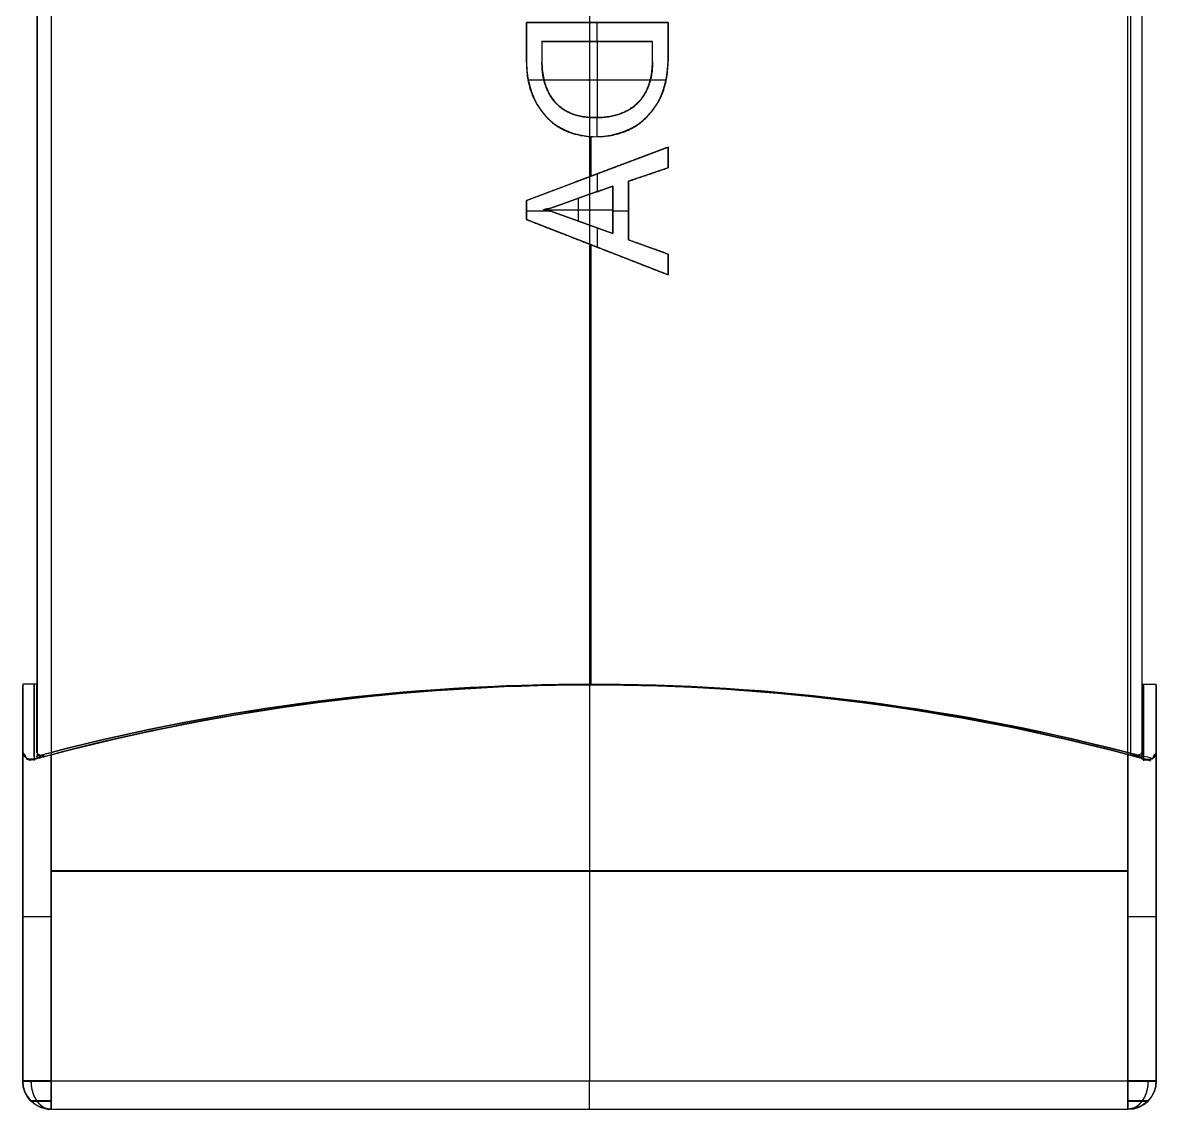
# Model space of a CAD drawing. Header units: millimetres. Extents: x 1.2 to 41.2, y 0.2 to 23.9.
# Drawn here: x 16.868 to 17.668, y 10.633 to 11.401 of the extents above; entities that cross this region are included whole.
import ezdxf

# ---------------------------------------------------------------- set-up
doc = ezdxf.new("R2010")
doc.units = ezdxf.units.MM
doc.layers.add('图层03', color=5, linetype='Continuous', true_color=0x0000ff)

msp = doc.modelspace()

# ---------------------------------------------------------------- linework, layer by layer
at = {"layer": '图层03', "color": 7, "true_color": 0xffffff}
for p, q in [((16.87782, 11.93356, 1.98675), (16.87782, 10.93309, 1.98653)), ((17.26787, 11.93347, 2.37781), (17.26787, 10.93334, 2.37759)), ((17.65792, 10.93315, 1.98855), (17.65792, 11.93389, 1.98877)), ((17.22333, 11.37238, 1.60259), (17.22333, 11.4006, 1.60259)), ((17.22333, 11.4006, 1.60259), (17.32334, 11.4006, 1.60259)), ((17.27334, 11.4006, 1.59759), (17.27334, 11.4006, 1.60759)), ((17.27334, 11.38718, 1.60759), (17.27334, 11.4006, 1.60759)), ((17.32334, 11.4006, 1.60259), (17.32334, 11.37341, 1.60259)), ((17.22333, 11.38649, 1.59759), (17.22333, 11.38649, 1.60759)), ((17.23431, 11.38718, 1.60259), (17.23431, 11.37243, 1.60259)), ((17.31237, 11.38718, 1.60259), (17.23431, 11.38718, 1.60259)), ((17.27334, 11.38719, 1.59759), (17.27334, 11.38718, 1.60759)), ((17.27334, 11.38719, 1.59759), (17.27334, 11.33354, 1.59758)), ((17.31237, 11.37299, 1.60259), (17.31237, 11.38718, 1.60259)), ((17.32334, 11.387, 1.59759), (17.32334, 11.387, 1.60759)), ((17.23431, 11.37981, 1.59759), (17.23431, 11.37981, 1.60759)), ((17.31237, 11.38009, 1.59759), (17.31237, 11.38008, 1.60759)), ((17.22437, 11.36035, 1.60758), (17.23567, 11.36035, 1.60758)), ((17.23562, 11.36035, 1.59758), (17.31092, 11.36035, 1.59758)), ((17.31083, 11.36035, 1.60758), (17.32213, 11.36035, 1.60758)), ((17.27334, 11.32013, 1.60758), (17.27334, 11.33355, 1.60758)), ((17.26888, 11.32025, 1.59757), (17.26888, 11.2922, 1.59757)), ((17.22333, 11.27497, 1.60256), (17.32334, 11.31278, 1.60257)), ((17.32334, 11.31278, 1.60257), (17.32334, 11.29815, 1.60257)), ((17.32334, 11.30547, 1.59757), (17.32334, 11.30547, 1.60757)), ((17.32334, 11.29815, 1.60257), (17.29529, 11.2886, 1.60257)), ((17.27334, 11.29388, 1.59757), (17.27334, 11.29388, 1.60757)), ((17.27334, 11.29388, 1.60757), (17.27334, 11.28131, 1.60757)), ((17.30932, 11.29338, 1.59757), (17.30932, 11.29337, 1.60757)), ((17.28431, 11.28523, 1.60257), (17.24254, 11.27031, 1.60256)), ((17.28431, 11.25178, 1.60256), (17.28431, 11.28523, 1.60257)), ((17.29529, 11.2886, 1.60257), (17.29529, 11.24728, 1.60256)), ((17.22333, 11.26156, 1.60256), (17.22333, 11.27497, 1.60256)), ((17.25992, 11.27652, 1.59756), (17.25992, 11.26057, 1.59756)), ((17.26343, 11.27777, 1.59756), (17.26343, 11.27777, 1.60757)), ((17.22333, 11.26827, 1.59756), (17.22333, 11.26827, 1.60756)), ((17.22333, 11.26766, 1.60756), (17.23941, 11.26766, 1.60756)), ((17.23563, 11.26851, 1.59756), (17.28431, 11.26851, 1.59756)), ((17.24254, 11.26684, 1.60256), (17.28431, 11.25178, 1.60256)), ((17.28431, 11.26851, 1.59756), (17.28431, 11.2685, 1.60756)), ((17.28431, 11.26766, 1.60756), (17.29529, 11.26766, 1.60756)), ((17.29529, 11.26794, 1.59756), (17.29529, 11.26794, 1.60756)), ((17.32334, 11.22253, 1.60255), (17.22333, 11.26156, 1.60256)), ((17.26343, 11.25931, 1.59756), (17.26343, 11.25931, 1.60756)), ((17.27334, 11.25574, 1.60756), (17.27334, 11.24204, 1.60756)), ((17.26888, 11.24378, 1.59756), (17.26888, 10.93317, 1.59749)), ((17.27334, 11.24204, 1.59756), (17.27334, 11.24204, 1.60756)), ((17.29529, 11.24728, 1.60256), (17.32334, 11.23717, 1.60256)), ((17.30932, 11.24223, 1.59756), (17.30932, 11.24222, 1.60756)), ((17.32334, 11.23717, 1.60256), (17.32334, 11.22253, 1.60255)), ((17.32334, 11.22985, 1.59755), (17.32334, 11.22985, 1.60756)), ((16.87784, 10.93343, 1.9904), (16.86782, 10.93343, 1.9904)), ((16.86782, 10.65339, 1.98748), (16.86782, 10.93316, 1.98754)), ((17.26501, 10.93351, 1.59751), (17.26501, 10.93352, 1.58749)), ((17.26787, 10.93325, 1.58749), (17.26787, 10.65348, 1.58743)), ((17.26787, 10.93307, 2.38759), (17.26787, 10.6533, 2.38753)), ((17.27074, 10.93334, 2.37759), (17.27074, 10.93334, 2.38759)), ((17.65792, 10.93343, 1.98468), (17.66792, 10.93343, 1.98468)), ((17.66792, 10.93316, 1.98754), (17.66792, 10.65339, 1.98748)), ((16.86782, 10.8016, 1.60746), (16.86782, 10.80143, 2.36756)), ((17.64792, 10.8016, 1.58746), (16.88782, 10.8016, 1.58746)), ((16.88782, 10.80143, 2.38756), (17.64792, 10.80143, 2.38756)), ((17.66792, 10.8016, 1.60746), (17.66792, 10.80143, 2.36756)), ((16.88782, 10.63339, 1.98747), (17.64792, 10.63339, 1.98747)), ((17.26787, 10.63347, 1.60742), (17.26787, 10.63331, 2.36752))]:
    msp.add_line(p, q, dxfattribs=at)
at = {"layer": '图层03', "color": 7, "true_color": 0xffffff, "extrusion": (0, -0.000220476, 1)}
for centre, radius, start, end in [((17.27074, 9.43368, 2.37715), 1.50019, 75.04059, 105.3932), ((17.64792, 10.65383, 1.98513), 0.02, 270, 0)]:
    msp.add_arc(centre, radius, start, end, dxfattribs=at)
at = {"layer": '图层03', "color": 7, "true_color": 0xffffff, "extrusion": (-1, 0, 0)}
for centre, radius, start, end in [((-9.43324, 1.99007, -16.87585), 1.50019, 165.01453, 195.38057), ((-10.65331, 2.36752, -17.26787), 0.02, 359.98737, 89.98737)]:
    msp.add_arc(centre, radius, start, end, dxfattribs=at)
at = {"layer": '图层03', "color": 7, "true_color": 0xffffff, "extrusion": (0, 0.000220476, -1)}
for centre, radius, start, end in [((-17.26501, 9.43368, -1.59407), 1.50019, 75.0284, 105.42447), ((-16.88782, 10.65383, -1.98513), 0.02, 270, 0)]:
    msp.add_arc(centre, radius, start, end, dxfattribs=at)
at = {"layer": '图层03', "color": 7, "true_color": 0xffffff, "extrusion": (1.77981e-13, 0.000220476, -1)}
msp.add_arc((-17.27074, 9.43368, -2.37518), 1.50019, 75.21209, 104.56185, dxfattribs=at)
at = {"layer": '图层03', "color": 7, "true_color": 0xffffff, "extrusion": (1, 0, 0)}
for centre, radius, start, end in [((9.43324, 1.98434, 17.65893), 1.50019, 345.05424, 15.4371), ((10.65348, 1.60743, 16.88782), 0.02, 180.01263, 270.01263), ((10.65331, 2.36752, 16.88782), 0.02, 90.01263, 180.01263), ((10.65348, 1.60743, 17.26787), 0.02, 180.01263, 270.01263), ((10.65348, 1.60743, 17.64792), 0.02, 180.01263, 270.01263), ((10.65331, 2.36752, 17.64792), 0.02, 90.01263, 180.01263)]:
    msp.add_arc(centre, radius, start, end, dxfattribs=at)
at = {"layer": '图层03', "color": 7, "true_color": 0xffffff, "extrusion": (0, -1, -0.000220476)}
for centre, start, end in [((16.88782, 1.60508, -10.76975), 180, 270), ((17.64792, 1.60508, -10.76975), 270, 0), ((16.88782, 2.36518, -10.76975), 90, 180), ((17.64792, 2.36518, -10.76975), 0, 90)]:
    msp.add_arc(centre, 0.02, start, end, dxfattribs=at)
at = {"layer": '图层03', "color": 7, "true_color": 0xffffff, "extrusion": (2.47818e-16, 1, 0.000220476)}
for centre, start, end in [((-16.88782, 1.60508, 10.65383), 270, 0), ((-16.88782, 2.36518, 10.65383), 360, 90), ((-17.64792, 1.60508, 10.65383), 180, 270), ((-17.64792, 2.36518, 10.65383), 90, 180)]:
    msp.add_arc(centre, 0.02, start, end, dxfattribs=at)
at = {"layer": '图层03', "color": 7, "true_color": 0xffffff, "extrusion": (-9.86076e-32, -0.000220476, 1)}
msp.add_arc((16.88782, 10.65383, 1.60508), 0.02, 180, 270, dxfattribs=at)
at = {"layer": '图层03', "color": 7, "true_color": 0xffffff, "extrusion": (4.93038e-32, 0.000220476, -1)}
for centre, start, end in [((-16.88782, 10.65383, -2.36518), 270, 0), ((-17.64792, 10.65383, -1.60508), 180, 270)]:
    msp.add_arc(centre, 0.02, start, end, dxfattribs=at)
at = {"layer": '图层03', "color": 7, "true_color": 0xffffff, "extrusion": (-9.59111e-12, -0.000220476, 1)}
msp.add_arc((17.64792, 10.65383, 2.36518), 0.02, 270, 0, dxfattribs=at)
at = {"layer": '图层03', "color": 7, "true_color": 0xffffff}
for points, degree in [([(16.87782, 11.98166, 2.36782), (16.87782, 11.43341, 2.3677), (16.87782, 10.88515, 2.36758)], 2), ([(16.87796, 11.98387, 1.6057), (16.87796, 11.43358, 1.60558), (16.87796, 10.88329, 1.60546)], 2), ([(16.88782, 11.98316, 2.37782), (16.88782, 11.43341, 2.3777), (16.88782, 10.88365, 2.37758)], 2), ([(16.88782, 11.98183, 1.59772), (16.88782, 11.43358, 1.5976), (16.88782, 10.88532, 1.59748)], 2), ([(17.64792, 10.88515, 2.37758), (17.64792, 11.43341, 2.3777), (17.64792, 11.98166, 2.37782)], 2), ([(17.64994, 10.88329, 1.59762), (17.64994, 11.43358, 1.59774), (17.64994, 11.98387, 1.59786)], 2), ([(17.65792, 10.88365, 2.36758), (17.65785, 11.43368, 2.36871), (17.65778, 11.9837, 2.36984)], 2), ([(17.65792, 10.88532, 1.60748), (17.65792, 11.43357, 1.6076), (17.65792, 11.98183, 1.60772)], 2), ([(17.22333, 11.4006, 1.59759), (17.22333, 11.38649, 1.59759), (17.22333, 11.37238, 1.59759)], 2), ([(17.32334, 11.4006, 1.59759), (17.27334, 11.4006, 1.59759), (17.22333, 11.4006, 1.59759)], 2), ([(17.22333, 11.4006, 1.60759), (17.22333, 11.38649, 1.60759), (17.22333, 11.37238, 1.60759)], 2), ([(17.22333, 11.4006, 1.59759), (17.22333, 11.4006, 1.60259), (17.22333, 11.4006, 1.60759)], 2), ([(17.32334, 11.4006, 1.60759), (17.27334, 11.4006, 1.60759), (17.22333, 11.4006, 1.60759)], 2), ([(17.32334, 11.37341, 1.59759), (17.32334, 11.387, 1.59759), (17.32334, 11.4006, 1.59759)], 2), ([(17.32334, 11.4006, 1.59759), (17.32334, 11.4006, 1.60259), (17.32334, 11.4006, 1.60759)], 2), ([(17.32334, 11.3734, 1.60759), (17.32334, 11.387, 1.60759), (17.32334, 11.4006, 1.60759)], 2), ([(17.23431, 11.38718, 1.60759), (17.23431, 11.38718, 1.60259), (17.23431, 11.38719, 1.59759)], 2), ([(17.23431, 11.38719, 1.59759), (17.23431, 11.37981, 1.59759), (17.23431, 11.37243, 1.59759)], 2), ([(17.31237, 11.38719, 1.59759), (17.27334, 11.38719, 1.59759), (17.23431, 11.38719, 1.59759)], 2), ([(17.31237, 11.38718, 1.60759), (17.27334, 11.38718, 1.60759), (17.23431, 11.38718, 1.60759)], 2), ([(17.23431, 11.38718, 1.60759), (17.23431, 11.37981, 1.60759), (17.23431, 11.37243, 1.60759)], 2), ([(17.31237, 11.38718, 1.60759), (17.31237, 11.38718, 1.60259), (17.31237, 11.38719, 1.59759)], 2), ([(17.31237, 11.37299, 1.59759), (17.31237, 11.38009, 1.59759), (17.31237, 11.38719, 1.59759)], 2), ([(17.31237, 11.37299, 1.60759), (17.31237, 11.38008, 1.60759), (17.31237, 11.38718, 1.60759)], 2), ([(17.22333, 11.37238, 1.59759), (17.22333, 11.37238, 1.60259), (17.22333, 11.37238, 1.60759)], 2), ([(17.23431, 11.37243, 1.59759), (17.23431, 11.37243, 1.60259), (17.23431, 11.37243, 1.60759)], 2), ([(17.31237, 11.37299, 1.60759), (17.31237, 11.37299, 1.60259), (17.31237, 11.37299, 1.59759)], 2), ([(17.32334, 11.37341, 1.59759), (17.32334, 11.37341, 1.60259), (17.32334, 11.3734, 1.60759)], 2), ([(17.22354, 11.36687, 1.60759), (17.22354, 11.36687, 1.60258), (17.22354, 11.36687, 1.59758)], 2), ([(17.22415, 11.36161, 1.60758), (17.22415, 11.36161, 1.60258), (17.22415, 11.36161, 1.59758)], 2), ([(17.23446, 11.36816, 1.60759), (17.23446, 11.36816, 1.60259), (17.23446, 11.36817, 1.59758)], 2), ([(17.2349, 11.36412, 1.60758), (17.2349, 11.36412, 1.60258), (17.2349, 11.36413, 1.59758)], 2), ([(17.3117, 11.3642, 1.60758), (17.3117, 11.3642, 1.60258), (17.3117, 11.3642, 1.59758)], 2), ([(17.31219, 11.36847, 1.60759), (17.31219, 11.36847, 1.60259), (17.31219, 11.36847, 1.59758)], 2), ([(17.32247, 11.3622, 1.60758), (17.32247, 11.3622, 1.60258), (17.32247, 11.3622, 1.59758)], 2), ([(17.32313, 11.36767, 1.60759), (17.32313, 11.36767, 1.60259), (17.32313, 11.36767, 1.59758)], 2), ([(17.2252, 11.3566, 1.60758), (17.2252, 11.3566, 1.60258), (17.2252, 11.3566, 1.59758)], 2), ([(17.23564, 11.36027, 1.60758), (17.23564, 11.36028, 1.60258), (17.23564, 11.36028, 1.59758)], 2), ([(17.23669, 11.35665, 1.60758), (17.23669, 11.35665, 1.60258), (17.23669, 11.35666, 1.59758)], 2), ([(17.30974, 11.35642, 1.60758), (17.30974, 11.35643, 1.60258), (17.30974, 11.35643, 1.59758)], 2), ([(17.31088, 11.36018, 1.60758), (17.31088, 11.36018, 1.60258), (17.31088, 11.36018, 1.59758)], 2), ([(17.32138, 11.357, 1.60758), (17.32138, 11.357, 1.60258), (17.32138, 11.357, 1.59758)], 2), ([(17.22665, 11.35179, 1.60758), (17.22665, 11.35179, 1.60258), (17.22665, 11.3518, 1.59758)], 2), ([(17.22849, 11.34724, 1.60758), (17.22849, 11.34724, 1.60258), (17.22849, 11.34724, 1.59758)], 2), ([(17.23804, 11.35322, 1.60758), (17.23804, 11.35322, 1.60258), (17.23804, 11.35323, 1.59758)], 2), ([(17.23968, 11.35002, 1.60758), (17.23968, 11.35002, 1.60258), (17.23968, 11.35002, 1.59758)], 2), ([(17.24163, 11.34703, 1.60758), (17.24163, 11.34703, 1.60258), (17.24163, 11.34703, 1.59758)], 2), ([(17.3043, 11.34669, 1.60758), (17.3043, 11.34669, 1.60258), (17.3043, 11.34669, 1.59758)], 2), ([(17.30644, 11.34968, 1.60758), (17.30644, 11.34968, 1.60258), (17.30644, 11.34968, 1.59758)], 2), ([(17.30825, 11.35294, 1.60758), (17.30825, 11.35294, 1.60258), (17.30825, 11.35294, 1.59758)], 2), ([(17.31787, 11.34739, 1.60758), (17.31787, 11.34739, 1.60258), (17.31787, 11.34739, 1.59758)], 2), ([(17.31984, 11.35206, 1.60758), (17.31984, 11.35206, 1.60258), (17.31984, 11.35206, 1.59758)], 2), ([(17.23078, 11.34293, 1.60758), (17.23078, 11.34293, 1.60258), (17.23078, 11.34293, 1.59758)], 2), ([(17.23347, 11.33885, 1.60758), (17.23347, 11.33885, 1.60258), (17.23347, 11.33886, 1.59758)], 2), ([(17.24386, 11.34425, 1.60758), (17.24386, 11.34425, 1.60258), (17.24386, 11.34425, 1.59758)], 2), ([(17.24639, 11.34173, 1.60758), (17.24639, 11.34173, 1.60258), (17.24639, 11.34173, 1.59758)], 2), ([(17.24921, 11.33956, 1.60758), (17.24921, 11.33956, 1.60258), (17.24921, 11.33956, 1.59758)], 2), ([(17.25234, 11.33771, 1.60758), (17.25234, 11.33771, 1.60258), (17.25234, 11.33771, 1.59758)], 2), ([(17.29276, 11.3376, 1.60758), (17.29276, 11.3376, 1.60258), (17.29276, 11.3376, 1.59758)], 2), ([(17.29605, 11.33939, 1.60758), (17.29605, 11.33939, 1.60258), (17.29605, 11.33939, 1.59758)], 2), ([(17.29908, 11.34152, 1.60758), (17.29908, 11.34152, 1.60258), (17.29908, 11.34152, 1.59758)], 2), ([(17.30185, 11.34396, 1.60758), (17.30185, 11.34396, 1.60258), (17.30185, 11.34396, 1.59758)], 2), ([(17.31261, 11.33887, 1.60758), (17.31261, 11.33887, 1.60258), (17.31261, 11.33888, 1.59758)], 2), ([(17.31547, 11.34299, 1.60758), (17.31547, 11.34299, 1.60258), (17.31547, 11.34299, 1.59758)], 2), ([(17.23658, 11.335, 1.60758), (17.23658, 11.33501, 1.60258), (17.23658, 11.33501, 1.59758)], 2), ([(17.24002, 11.33152, 1.60758), (17.24002, 11.33152, 1.60258), (17.24002, 11.33152, 1.59758)], 2), ([(17.25575, 11.3362, 1.60758), (17.25575, 11.33621, 1.60258), (17.25575, 11.33621, 1.59758)], 2), ([(17.25946, 11.33502, 1.60758), (17.25946, 11.33502, 1.60258), (17.25946, 11.33503, 1.59758)], 2), ([(17.26347, 11.33418, 1.60758), (17.26347, 11.33419, 1.60258), (17.26347, 11.33419, 1.59758)], 2), ([(17.26777, 11.33369, 1.60758), (17.26777, 11.33369, 1.60258), (17.26777, 11.33369, 1.59758)], 2), ([(17.27236, 11.33352, 1.60758), (17.27236, 11.33352, 1.60258), (17.27236, 11.33352, 1.59758)], 2), ([(17.27698, 11.33369, 1.60758), (17.27698, 11.33369, 1.60258), (17.27698, 11.33369, 1.59758)], 2), ([(17.2813, 11.33417, 1.60758), (17.2813, 11.33417, 1.60258), (17.2813, 11.33417, 1.59758)], 2), ([(17.28538, 11.33499, 1.60758), (17.28538, 11.33499, 1.60258), (17.28538, 11.33499, 1.59758)], 2), ([(17.28921, 11.33613, 1.60758), (17.28921, 11.33613, 1.60258), (17.28921, 11.33613, 1.59758)], 2), ([(17.3057, 11.33152, 1.60758), (17.3057, 11.33152, 1.60258), (17.3057, 11.33152, 1.59758)], 2), ([(17.30934, 11.335, 1.60758), (17.30934, 11.33501, 1.60258), (17.30934, 11.33501, 1.59758)], 2), ([(17.24376, 11.32849, 1.60758), (17.24376, 11.32849, 1.60258), (17.24376, 11.32849, 1.59758)], 2), ([(17.24776, 11.32591, 1.60758), (17.24776, 11.32591, 1.60258), (17.24776, 11.32592, 1.59758)], 2), ([(17.25207, 11.32382, 1.60758), (17.25207, 11.32382, 1.60258), (17.25207, 11.32382, 1.59757)], 2), ([(17.25664, 11.3222, 1.60758), (17.25664, 11.3222, 1.60258), (17.25664, 11.3222, 1.59757)], 2), ([(17.28822, 11.3222, 1.60758), (17.28822, 11.3222, 1.60258), (17.28822, 11.3222, 1.59757)], 2), ([(17.29302, 11.32382, 1.60758), (17.29302, 11.32382, 1.60258), (17.29302, 11.32382, 1.59757)], 2), ([(17.29754, 11.32591, 1.60758), (17.29754, 11.32591, 1.60258), (17.29754, 11.32592, 1.59758)], 2), ([(17.30175, 11.32849, 1.60758), (17.30175, 11.32849, 1.60258), (17.30175, 11.32849, 1.59758)], 2), ([(17.2615, 11.32104, 1.60758), (17.2615, 11.32104, 1.60257), (17.2615, 11.32104, 1.59757)], 2), ([(17.26665, 11.32033, 1.60758), (17.26665, 11.32033, 1.60257), (17.26665, 11.32033, 1.59757)], 2), ([(17.27208, 11.3201, 1.60758), (17.27208, 11.3201, 1.60257), (17.27208, 11.3201, 1.59757)], 2), ([(17.27774, 11.32033, 1.60758), (17.27774, 11.32033, 1.60257), (17.27774, 11.32033, 1.59757)], 2), ([(17.28313, 11.32104, 1.60758), (17.28313, 11.32104, 1.60257), (17.28313, 11.32104, 1.59757)], 2), ([(17.32334, 11.31279, 1.59757), (17.27334, 11.29388, 1.59757), (17.22333, 11.27498, 1.59756)], 2), ([(17.32334, 11.31278, 1.60757), (17.27334, 11.29388, 1.60757), (17.22333, 11.27497, 1.60757)], 2), ([(17.32334, 11.29815, 1.59757), (17.32334, 11.30547, 1.59757), (17.32334, 11.31279, 1.59757)], 2), ([(17.32334, 11.31279, 1.59757), (17.32334, 11.31278, 1.60257), (17.32334, 11.31278, 1.60757)], 2), ([(17.32334, 11.29815, 1.60757), (17.32334, 11.30547, 1.60757), (17.32334, 11.31278, 1.60757)], 2), ([(17.29529, 11.2886, 1.60757), (17.30932, 11.29337, 1.60757), (17.32334, 11.29815, 1.60757)], 2), ([(17.29529, 11.2886, 1.59757), (17.30932, 11.29338, 1.59757), (17.32334, 11.29815, 1.59757)], 2), ([(17.32334, 11.29815, 1.59757), (17.32334, 11.29815, 1.60257), (17.32334, 11.29815, 1.60757)], 2), ([(17.24254, 11.2703, 1.60756), (17.26343, 11.27777, 1.60757), (17.28431, 11.28523, 1.60757)], 2), ([(17.28431, 11.28523, 1.59757), (17.26343, 11.27777, 1.59756), (17.24254, 11.27031, 1.59756)], 2), ([(17.28431, 11.28523, 1.60757), (17.28431, 11.2685, 1.60756), (17.28431, 11.25178, 1.60756)], 2), ([(17.28431, 11.25178, 1.59756), (17.28431, 11.26851, 1.59756), (17.28431, 11.28523, 1.59757)], 2), ([(17.28431, 11.28523, 1.59757), (17.28431, 11.28523, 1.60257), (17.28431, 11.28523, 1.60757)], 2), ([(17.29529, 11.24729, 1.59756), (17.29529, 11.26794, 1.59756), (17.29529, 11.2886, 1.59757)], 2), ([(17.29529, 11.2886, 1.59757), (17.29529, 11.2886, 1.60257), (17.29529, 11.2886, 1.60757)], 2), ([(17.29529, 11.24728, 1.60756), (17.29529, 11.26794, 1.60756), (17.29529, 11.2886, 1.60757)], 2), ([(17.22333, 11.27498, 1.59756), (17.22333, 11.26827, 1.59756), (17.22333, 11.26156, 1.59756)], 2), ([(17.22333, 11.27497, 1.60757), (17.22333, 11.27497, 1.60256), (17.22333, 11.27498, 1.59756)], 2), ([(17.22333, 11.27497, 1.60757), (17.22333, 11.26827, 1.60756), (17.22333, 11.26156, 1.60756)], 2), ([(17.23553, 11.26854, 1.59756), (17.23553, 11.26854, 1.60256), (17.23553, 11.26854, 1.60756)], 2), ([(17.23766, 11.26907, 1.60756), (17.23766, 11.26907, 1.60256), (17.23766, 11.26907, 1.59756)], 2), ([(17.23783, 11.26796, 1.60756), (17.23783, 11.26796, 1.60256), (17.23783, 11.26796, 1.59756)], 2), ([(17.23955, 11.26945, 1.60756), (17.23955, 11.26945, 1.60256), (17.23955, 11.26945, 1.59756)], 2), ([(17.23978, 11.26758, 1.60756), (17.23978, 11.26758, 1.60256), (17.23978, 11.26758, 1.59756)], 2), ([(17.24117, 11.26987, 1.60756), (17.24117, 11.26987, 1.60256), (17.24117, 11.26987, 1.59756)], 2), ([(17.24134, 11.2672, 1.60756), (17.24134, 11.2672, 1.60256), (17.24134, 11.2672, 1.59756)], 2), ([(17.24254, 11.27031, 1.59756), (17.24254, 11.27031, 1.60256), (17.24254, 11.2703, 1.60756)], 2), ([(17.24254, 11.26684, 1.59756), (17.24254, 11.26684, 1.60256), (17.24254, 11.26684, 1.60756)], 2), ([(17.28431, 11.25178, 1.60756), (17.26343, 11.25931, 1.60756), (17.24254, 11.26684, 1.60756)], 2), ([(17.24254, 11.26684, 1.59756), (17.26343, 11.25931, 1.59756), (17.28431, 11.25178, 1.59756)], 2), ([(17.22333, 11.26156, 1.60756), (17.27334, 11.24204, 1.60756), (17.32334, 11.22253, 1.60755)], 2), ([(17.22333, 11.26156, 1.59756), (17.27334, 11.24204, 1.59756), (17.32334, 11.22253, 1.59755)], 2), ([(17.22333, 11.26156, 1.59756), (17.22333, 11.26156, 1.60256), (17.22333, 11.26156, 1.60756)], 2), ([(17.28431, 11.25178, 1.60756), (17.28431, 11.25178, 1.60256), (17.28431, 11.25178, 1.59756)], 2), ([(17.29529, 11.24729, 1.59756), (17.29529, 11.24728, 1.60256), (17.29529, 11.24728, 1.60756)], 2), ([(17.32334, 11.23717, 1.59756), (17.30932, 11.24223, 1.59756), (17.29529, 11.24729, 1.59756)], 2), ([(17.32334, 11.23716, 1.60756), (17.30932, 11.24222, 1.60756), (17.29529, 11.24728, 1.60756)], 2), ([(17.32334, 11.22253, 1.59755), (17.32334, 11.22985, 1.59755), (17.32334, 11.23717, 1.59756)], 2), ([(17.32334, 11.23717, 1.59756), (17.32334, 11.23717, 1.60256), (17.32334, 11.23716, 1.60756)], 2), ([(17.32334, 11.22253, 1.60755), (17.32334, 11.22985, 1.60756), (17.32334, 11.23716, 1.60756)], 2), ([(17.32334, 11.22253, 1.59755), (17.32334, 11.22253, 1.60255), (17.32334, 11.22253, 1.60755)], 2), ([(16.87782, 10.88515, 2.36758), (16.87782, 10.94961, 2.11966), (16.87782, 10.94915, 1.85517), (16.87796, 10.88329, 1.60546)], 3), ([(16.88782, 10.88532, 1.59748), (17.13575, 10.94973, 1.59749), (17.40025, 10.94921, 1.59749), (17.64994, 10.88329, 1.59762)], 3), ([(16.86782, 10.88515, 2.36758), (16.86782, 10.76923, 2.36755), (16.86782, 10.65331, 2.36752)], 2), ([(16.86782, 10.88515, 2.36758), (16.86871, 10.88429, 2.37091), (16.86961, 10.88341, 2.37425), (16.8705, 10.88074, 2.37758)], 3), ([(16.87081, 10.88101, 1.59698), (16.86961, 10.88205, 1.60081), (16.86871, 10.88294, 1.60414), (16.86782, 10.88382, 1.60748)], 3), ([(16.86782, 10.65348, 1.60743), (16.86782, 10.76865, 1.60745), (16.86782, 10.88382, 1.60748)], 2), ([(16.88388, 10.88261, 2.37724), (16.87919, 10.88135, 2.37758), (16.87484, 10.88017, 2.37758), (16.8705, 10.88074, 2.37758)], 3), ([(16.87733, 10.88084, 2.38459), (16.88115, 10.88188, 2.38579), (16.88449, 10.88277, 2.38668), (16.88782, 10.88365, 2.38758)], 3), ([(16.87782, 10.88092, 1.59016), (16.88085, 10.88357, 1.58841), (16.88433, 10.88445, 1.58748), (16.88782, 10.88532, 1.58748)], 3), ([(16.87796, 10.88329, 1.60546), (16.87782, 10.88152, 1.59885), (16.87782, 10.88034, 1.5945), (16.87782, 10.88092, 1.59016)], 3), ([(16.87796, 10.88329, 1.60546), (16.88014, 10.88331, 1.59961), (16.88325, 10.88413, 1.59748), (16.88782, 10.88532, 1.59748)], 3), ([(16.88388, 10.88261, 2.37724), (16.88523, 10.88297, 2.37732), (16.88654, 10.88331, 2.37758), (16.88782, 10.88365, 2.37758)], 3), ([(16.88782, 10.88532, 1.58748), (16.88782, 10.7694, 1.58745), (16.88782, 10.65348, 1.58743)], 2), ([(16.88782, 10.6533, 2.38753), (16.88782, 10.76848, 2.38755), (16.88782, 10.88365, 2.38758)], 2), ([(17.64792, 10.88515, 2.37758), (17.65193, 10.88433, 2.37758), (17.65581, 10.88351, 2.37492), (17.65759, 10.88261, 2.37152)], 3), ([(17.64792, 10.88515, 2.38758), (17.64792, 10.76923, 2.38755), (17.64792, 10.6533, 2.38753)], 2), ([(17.64792, 10.88515, 2.38758), (17.65126, 10.88428, 2.38668), (17.65459, 10.8834, 2.38579), (17.65792, 10.88074, 2.3849)], 3), ([(17.65842, 10.88101, 1.59046), (17.65459, 10.88205, 1.58926), (17.65126, 10.88294, 1.58837), (17.64792, 10.88383, 1.58748)], 3), ([(17.64792, 10.65348, 1.58743), (17.64792, 10.76865, 1.58745), (17.64792, 10.88383, 1.58748)], 2), ([(17.64994, 10.88329, 1.59762), (17.65579, 10.88331, 1.5998), (17.65792, 10.88413, 1.6029), (17.65792, 10.88532, 1.60748)], 3), ([(17.66524, 10.88091, 1.59748), (17.66089, 10.88269, 1.59748), (17.65654, 10.88269, 1.59748), (17.64994, 10.88329, 1.59762)], 3), ([(17.65759, 10.88261, 2.37152), (17.65769, 10.88302, 2.37003), (17.65792, 10.88333, 2.3688), (17.65792, 10.88365, 2.36758)], 3), ([(17.65792, 10.88074, 2.3849), (17.65792, 10.88252, 2.38055), (17.65792, 10.88252, 2.3762), (17.65759, 10.88261, 2.37152)], 3), ([(17.66494, 10.88084, 2.37807), (17.66614, 10.88188, 2.37425), (17.66703, 10.88277, 2.37091), (17.66792, 10.88365, 2.36758)], 3), ([(17.66792, 10.88532, 1.60748), (17.66703, 10.88445, 1.60414), (17.66614, 10.88358, 1.60081), (17.66524, 10.88091, 1.59748)], 3), ([(17.66792, 10.88532, 1.60748), (17.66792, 10.7694, 1.60745), (17.66792, 10.65348, 1.60743)], 2), ([(17.66792, 10.65331, 2.36752), (17.66792, 10.76848, 2.36755), (17.66792, 10.88365, 2.36758)], 2), ([(16.8705, 10.88074, 2.37758), (16.87261, 10.87955, 2.37981), (16.87472, 10.88013, 2.38205), (16.87733, 10.88084, 2.38459)], 3), ([(16.87782, 10.88092, 1.59016), (16.87559, 10.87972, 1.59227), (16.87335, 10.8803, 1.59438), (16.87081, 10.88101, 1.59698)], 3), ([(17.65792, 10.88074, 2.3849), (17.66016, 10.87955, 2.38279), (17.6624, 10.88013, 2.38068), (17.66494, 10.88084, 2.37807)], 3), ([(17.66524, 10.88091, 1.59748), (17.66313, 10.87972, 1.59524), (17.66102, 10.8803, 1.593), (17.65842, 10.88101, 1.59046)], 3), ([(16.86782, 10.65331, 2.36752), (16.86782, 10.65339, 1.98748), (16.86782, 10.65348, 1.60743)], 2), ([(16.88782, 10.65348, 1.58743), (17.26787, 10.65348, 1.58743), (17.64792, 10.65348, 1.58743)], 2), ([(17.64792, 10.6533, 2.38753), (17.26787, 10.6533, 2.38753), (16.88782, 10.6533, 2.38753)], 2), ([(17.66792, 10.65348, 1.60743), (17.66792, 10.65339, 1.98748), (17.66792, 10.65331, 2.36752)], 2), ([(16.88782, 10.63347, 1.60742), (16.88782, 10.63339, 1.98747), (16.88782, 10.63331, 2.36752)], 2), ([(16.88782, 10.63347, 1.60742), (17.26787, 10.63347, 1.60742), (17.64792, 10.63347, 1.60742)], 2), ([(17.64792, 10.63347, 1.60742), (17.64792, 10.63339, 1.98747), (17.64792, 10.63331, 2.36752)], 2), ([(16.88782, 10.63331, 2.36752), (17.26787, 10.63331, 2.36752), (17.64792, 10.63331, 2.36752)], 2)]:
    msp.add_open_spline(points, degree=degree, dxfattribs=at)
at = {"layer": '图层03', "color": 7, "true_color": 0xffffff, "extrusion": (-3.58443e-14, -0.000220476, 1)}
msp.add_open_spline([(17.22333, 11.37238, 1.59759), (17.224, 11.34241, 1.59758), (17.24114, 11.32078, 1.59757), (17.27208, 11.3201, 1.59757)], degree=3, dxfattribs=at)
at = {"layer": '图层03', "color": 7, "true_color": 0xffffff, "extrusion": (2.53736e-14, -0.000220476, 1)}
msp.add_open_spline([(17.22333, 11.37238, 1.60759), (17.22337, 11.37054, 1.60759), (17.22345, 11.36694, 1.60759), (17.22406, 11.36165, 1.60758), (17.22512, 11.35661, 1.60758), (17.22656, 11.3518, 1.60758), (17.22841, 11.34721, 1.60758), (17.23072, 11.34289, 1.60758), (17.23342, 11.33879, 1.60758), (17.23651, 11.33496, 1.60758), (17.23994, 11.33147, 1.60758), (17.2437, 11.32843, 1.60758), (17.24772, 11.32582, 1.60758), (17.25205, 11.32373, 1.60758), (17.25666, 11.3221, 1.60758), (17.26155, 11.32095, 1.60758), (17.26672, 11.32022, 1.60758), (17.27027, 11.32014, 1.60758), (17.27208, 11.3201, 1.60758)], degree=3, knots=[0, 0, 0, 0, 0.00552037, 0.0108239, 0.01595259, 0.02097671, 0.0259001, 0.03078434, 0.03567607, 0.04063056, 0.04554359, 0.05036102, 0.05512628, 0.05992397, 0.06478387, 0.06978859, 0.07499047, 0.08043531, 0.08043531, 0.08043531, 0.08043531], dxfattribs=at)
at = {"layer": '图层03', "color": 7, "true_color": 0xffffff, "extrusion": (2.53838e-14, -0.000220476, 1)}
msp.add_open_spline([(17.22333, 11.37238, 1.60259), (17.22337, 11.37054, 1.60259), (17.22345, 11.36694, 1.60258), (17.22406, 11.36165, 1.60258), (17.22512, 11.35661, 1.60258), (17.22656, 11.3518, 1.60258), (17.22841, 11.34721, 1.60258), (17.23072, 11.34289, 1.60258), (17.23342, 11.33879, 1.60258), (17.23651, 11.33496, 1.60258), (17.23994, 11.33147, 1.60258), (17.2437, 11.32843, 1.60258), (17.24772, 11.32582, 1.60258), (17.25205, 11.32373, 1.60258), (17.25666, 11.3221, 1.60258), (17.26155, 11.32095, 1.60257), (17.26672, 11.32022, 1.60257), (17.27027, 11.32014, 1.60257), (17.27208, 11.3201, 1.60257)], degree=3, knots=[0, 0, 0, 0, 0.00552037, 0.0108239, 0.01595259, 0.02097671, 0.0259001, 0.03078434, 0.03567607, 0.04063056, 0.04554359, 0.05036102, 0.05512628, 0.05992397, 0.06478387, 0.06978859, 0.07499047, 0.08043531, 0.08043531, 0.08043531, 0.08043531], dxfattribs=at)
at = {"layer": '图层03', "color": 7, "true_color": 0xffffff, "extrusion": (3.2751e-15, -0.000220476, 1)}
msp.add_open_spline([(17.23431, 11.37243, 1.60759), (17.23483, 11.34702, 1.60758), (17.24752, 11.33405, 1.60758), (17.27236, 11.33352, 1.60758)], degree=3, dxfattribs=at)
at = {"layer": '图层03', "color": 7, "true_color": 0xffffff, "extrusion": (-7.47365e-14, -0.000220476, 1)}
for points, knots in [([(17.23431, 11.37243, 1.59759), (17.23434, 11.37101, 1.59759), (17.23439, 11.36823, 1.59758), (17.23484, 11.36417, 1.59758), (17.23557, 11.36031, 1.59758), (17.23663, 11.35666, 1.59758), (17.23798, 11.35323, 1.59758), (17.23962, 11.35, 1.59758), (17.24158, 11.347, 1.59758), (17.24381, 11.3442, 1.59758), (17.24634, 11.34168, 1.59758), (17.24919, 11.33949, 1.59758), (17.25233, 11.33763, 1.59758), (17.25578, 11.33612, 1.59758), (17.25951, 11.33494, 1.59758), (17.26354, 11.33411, 1.59758), (17.26785, 11.33362, 1.59758), (17.27083, 11.33355, 1.59758), (17.27236, 11.33352, 1.59758)], [0, 0, 0, 0, 0.00427839, 0.00834875, 0.0122757, 0.01605127, 0.0197447, 0.02334719, 0.02692089, 0.03049215, 0.03406891, 0.03763481, 0.04127177, 0.04500645, 0.04891218, 0.05300766, 0.05734996, 0.06195333, 0.06195333, 0.06195333, 0.06195333]), ([(17.27236, 11.33352, 1.60258), (17.27083, 11.33355, 1.60258), (17.26785, 11.33362, 1.60258), (17.26354, 11.33411, 1.60258), (17.25951, 11.33494, 1.60258), (17.25578, 11.33612, 1.60258), (17.25233, 11.33763, 1.60258), (17.24919, 11.33949, 1.60258), (17.24634, 11.34168, 1.60258), (17.24381, 11.3442, 1.60258), (17.24158, 11.347, 1.60258), (17.23962, 11.35, 1.60258), (17.23798, 11.35323, 1.60258), (17.23663, 11.35666, 1.60258), (17.23557, 11.36031, 1.60258), (17.23484, 11.36416, 1.60258), (17.23439, 11.36823, 1.60259), (17.23434, 11.37101, 1.60259), (17.23431, 11.37243, 1.60259)], [0, 0, 0, 0, 0.00460337, 0.00894566, 0.01304114, 0.01694687, 0.02068155, 0.02431852, 0.02788441, 0.03146118, 0.03503243, 0.03860614, 0.04220863, 0.04590206, 0.04967763, 0.05360457, 0.05767493, 0.06195333, 0.06195333, 0.06195333, 0.06195333])]:
    msp.add_open_spline(points, degree=3, knots=knots, dxfattribs=at)
at = {"layer": '图层03', "color": 7, "true_color": 0xffffff, "extrusion": (-5.96309e-14, 0.000220476, -1)}
msp.add_open_spline([(17.27208, 11.3201, 1.59757), (17.30347, 11.32077, 1.59757), (17.32276, 11.34122, 1.59758), (17.32334, 11.37341, 1.59759)], degree=3, dxfattribs=at)
at = {"layer": '图层03', "color": 7, "true_color": 0xffffff, "extrusion": (-2.00754e-14, 0.000220476, -1)}
for points in [[(17.27208, 11.3201, 1.60257), (17.27397, 11.32014, 1.60257), (17.27767, 11.32022, 1.60257), (17.28307, 11.32095, 1.60257), (17.2882, 11.3221, 1.60258), (17.29303, 11.32372, 1.60258), (17.29757, 11.32582, 1.60258), (17.30181, 11.32843, 1.60258), (17.30577, 11.33146, 1.60258), (17.30941, 11.33495, 1.60258), (17.31266, 11.33881, 1.60258), (17.31555, 11.34294, 1.60258), (17.31796, 11.34737, 1.60258), (17.31992, 11.35207, 1.60258), (17.32148, 11.35702, 1.60258), (17.32254, 11.36225, 1.60258), (17.32324, 11.36774, 1.60259), (17.32331, 11.37149, 1.60259), (17.32334, 11.37341, 1.60259)], [(17.27208, 11.3201, 1.60758), (17.27397, 11.32014, 1.60758), (17.27767, 11.32022, 1.60758), (17.28307, 11.32094, 1.60758), (17.2882, 11.3221, 1.60758), (17.29303, 11.32372, 1.60758), (17.29757, 11.32582, 1.60758), (17.30181, 11.32842, 1.60758), (17.30577, 11.33146, 1.60758), (17.30941, 11.33495, 1.60758), (17.31266, 11.33881, 1.60758), (17.31555, 11.34294, 1.60758), (17.31796, 11.34737, 1.60758), (17.31992, 11.35207, 1.60758), (17.32148, 11.35702, 1.60758), (17.32254, 11.36225, 1.60758), (17.32324, 11.36774, 1.60759), (17.32331, 11.37149, 1.60759), (17.32334, 11.3734, 1.60759)]]:
    msp.add_open_spline(points, degree=3, knots=[0, 0, 0, 0, 0.00567375, 0.01112161, 0.01634941, 0.02142584, 0.02641321, 0.03135644, 0.03633872, 0.04138784, 0.04646656, 0.05148622, 0.05650882, 0.06158184, 0.06676175, 0.07208514, 0.07760397, 0.08335328, 0.08335328, 0.08335328, 0.08335328], dxfattribs=at)
at = {"layer": '图层03', "color": 7, "true_color": 0xffffff, "extrusion": (-1.24821e-13, 0.000220476, -1)}
msp.add_open_spline([(17.27236, 11.33352, 1.60758), (17.29848, 11.3341, 1.60758), (17.31181, 11.34726, 1.60758), (17.31237, 11.37299, 1.60759)], degree=3, dxfattribs=at)
at = {"layer": '图层03', "color": 7, "true_color": 0xffffff, "extrusion": (1.36442e-13, 0.000220476, -1)}
msp.add_open_spline([(17.27236, 11.33352, 1.59758), (17.2739, 11.33355, 1.59758), (17.27689, 11.33362, 1.59758), (17.28125, 11.3341, 1.59758), (17.28534, 11.33492, 1.59758), (17.28918, 11.33605, 1.59758), (17.29276, 11.33753, 1.59758), (17.29608, 11.33932, 1.59758), (17.29912, 11.34147, 1.59758), (17.30189, 11.34391, 1.59758), (17.30436, 11.34665, 1.59758), (17.30651, 11.34966, 1.59758), (17.30832, 11.35293, 1.59758), (17.30982, 11.35644, 1.59758), (17.31095, 11.36022, 1.59758), (17.31177, 11.36426, 1.59758), (17.31227, 11.36854, 1.59758), (17.31233, 11.37148, 1.59759), (17.31237, 11.37299, 1.59759)], degree=3, knots=[0, 0, 0, 0, 0.00462238, 0.00898145, 0.01314784, 0.01715172, 0.0209942, 0.02475232, 0.02846459, 0.03215639, 0.03583242, 0.03951355, 0.0432474, 0.04704448, 0.05097526, 0.05508552, 0.05938984, 0.06391685, 0.06391685, 0.06391685, 0.06391685], dxfattribs=at)
at = {"layer": '图层03', "color": 7, "true_color": 0xffffff, "extrusion": (1.36483e-13, 0.000220476, -1)}
msp.add_open_spline([(17.31237, 11.37299, 1.60259), (17.31233, 11.37148, 1.60259), (17.31227, 11.36854, 1.60259), (17.31177, 11.36426, 1.60258), (17.31095, 11.36022, 1.60258), (17.30982, 11.35644, 1.60258), (17.30832, 11.35293, 1.60258), (17.30651, 11.34966, 1.60258), (17.30436, 11.34665, 1.60258), (17.30189, 11.34391, 1.60258), (17.29912, 11.34147, 1.60258), (17.29608, 11.33932, 1.60258), (17.29276, 11.33753, 1.60258), (17.28918, 11.33605, 1.60258), (17.28534, 11.33491, 1.60258), (17.28125, 11.33409, 1.60258), (17.27689, 11.33362, 1.60258), (17.2739, 11.33355, 1.60258), (17.27236, 11.33352, 1.60258)], degree=3, knots=[0, 0, 0, 0, 0.00452701, 0.00883133, 0.01294159, 0.01687237, 0.02066945, 0.0244033, 0.02808443, 0.03176046, 0.03545226, 0.03916453, 0.04292265, 0.04676513, 0.05076901, 0.05493539, 0.05929447, 0.06391685, 0.06391685, 0.06391685, 0.06391685], dxfattribs=at)
at = {"layer": '图层03', "color": 7, "true_color": 0xffffff, "extrusion": (9.58609e-13, 0.000220476, -1)}
msp.add_open_spline([(17.2355, 11.2687, 1.60256), (17.23622, 11.26882, 1.60256), (17.23758, 11.26904, 1.60256), (17.23947, 11.26941, 1.60256), (17.2411, 11.26983, 1.60256), (17.24208, 11.27015, 1.60256), (17.24254, 11.27031, 1.60256)], degree=3, knots=[-0.000026186, -0.000026186, -0.000026186, -0.000026186, 0.002165637, 0.004091068, 0.005764877, 0.007205793, 0.007205793, 0.007205793, 0.007205793], dxfattribs=at)
at = {"layer": '图层03', "color": 7, "true_color": 0xffffff, "extrusion": (-3.82134e-12, -0.000220476, 1)}
msp.add_open_spline([(17.24254, 11.26684, 1.60256), (17.24214, 11.26696, 1.60256), (17.24123, 11.26725, 1.60256), (17.23966, 11.26762, 1.60256), (17.23771, 11.26799, 1.60256), (17.23628, 11.26825, 1.60256), (17.2355, 11.26839, 1.60256)], degree=3, knots=[0, 0, 0, 0, 0.001254323, 0.002863217, 0.004844551, 0.007217614, 0.007217614, 0.007217614, 0.007217614], dxfattribs=at)
at = {"layer": '图层03', "color": 7, "true_color": 0xffffff, "extrusion": (-6.18368e-12, 0.000220476, -1)}
msp.add_open_spline([(17.24254, 11.27031, 1.59756), (17.24208, 11.27016, 1.59756), (17.2411, 11.26983, 1.59756), (17.23947, 11.26941, 1.59756), (17.23758, 11.26904, 1.59756), (17.23624, 11.26882, 1.59756), (17.23553, 11.26854, 1.59756)], degree=3, knots=[-0.007248865, -0.007248865, -0.007248865, -0.007248865, -0.005799336, -0.004115523, -0.002178582, 0, 0, 0, 0], dxfattribs=at)
at = {"layer": '图层03', "color": 7, "true_color": 0xffffff, "extrusion": (8.67362e-12, 0.000220476, -1)}
msp.add_open_spline([(17.23553, 11.26854, 1.60756), (17.23624, 11.26882, 1.60756), (17.23758, 11.26904, 1.60756), (17.23947, 11.26941, 1.60756), (17.2411, 11.26983, 1.60756), (17.24208, 11.27015, 1.60756), (17.24254, 11.2703, 1.60756)], degree=3, knots=[-0.007248865, -0.007248865, -0.007248865, -0.007248865, -0.005070283, -0.003133343, -0.001449529, 0, 0, 0, 0], dxfattribs=at)
at = {"layer": '图层03', "color": 7, "true_color": 0xffffff, "extrusion": (-9.15025e-12, 0.000220476, -1)}
msp.add_open_spline([(17.24254, 11.26684, 1.60756), (17.24214, 11.26696, 1.60756), (17.24123, 11.26725, 1.60756), (17.23966, 11.26762, 1.60756), (17.23771, 11.26799, 1.60756), (17.2363, 11.26824, 1.60756), (17.23553, 11.26854, 1.60756)], degree=3, knots=[-0.007233145, -0.007233145, -0.007233145, -0.007233145, -0.005971093, -0.004352286, -0.002358744, 0, 0, 0, 0], dxfattribs=at)
at = {"layer": '图层03', "color": 7, "true_color": 0xffffff, "extrusion": (3.36506e-12, 0.000220476, -1)}
msp.add_open_spline([(17.23553, 11.26854, 1.59756), (17.2363, 11.26824, 1.59756), (17.23771, 11.26799, 1.59756), (17.23966, 11.26762, 1.59756), (17.24123, 11.26725, 1.59756), (17.24214, 11.26696, 1.59756), (17.24254, 11.26684, 1.59756)], degree=3, knots=[-0.007233145, -0.007233145, -0.007233145, -0.007233145, -0.004874401, -0.002880858, -0.001262051, 0, 0, 0, 0], dxfattribs=at)
at = {"layer": '图层03', "color": 7, "true_color": 0xffffff, "extrusion": (-1, 3.6655e-13, -1.93384e-14)}
msp.add_open_spline([(16.86782, 10.88382, 1.60748), (16.86782, 10.94915, 1.85517), (16.86782, 10.94961, 2.11966), (16.86782, 10.88515, 2.36758)], degree=3, dxfattribs=at)
at = {"layer": '图层03', "color": 7, "true_color": 0xffffff, "extrusion": (-4.49011e-16, -0.000220476, 1)}
msp.add_open_spline([(17.64792, 10.88383, 1.58748), (17.40025, 10.94921, 1.58749), (17.13575, 10.94973, 1.58749), (16.88782, 10.88532, 1.58748)], degree=3, dxfattribs=at)
at = {"layer": '图层03', "color": 7, "true_color": 0xffffff, "extrusion": (-1.91862e-14, -0.000220476, 1)}
msp.add_open_spline([(16.88782, 10.88365, 2.38758), (17.1355, 10.94903, 2.38759), (17.39999, 10.94955, 2.38759), (17.64792, 10.88515, 2.38758)], degree=3, dxfattribs=at)
at = {"layer": '图层03', "color": 7, "true_color": 0xffffff, "extrusion": (-1, -2.25193e-12, 1.25934e-13)}
msp.add_open_spline([(17.65792, 10.88532, 1.60748), (17.65792, 10.94967, 1.85542), (17.65792, 10.94909, 2.11992), (17.65792, 10.88365, 2.36758)], degree=3, dxfattribs=at)
at = {"layer": '图层03', "color": 7, "true_color": 0xffffff, "extrusion": (-1, -4.37975e-13, -9.60584e-16)}
msp.add_open_spline([(17.66792, 10.88365, 2.36758), (17.66792, 10.94909, 2.11992), (17.66792, 10.94967, 1.85542), (17.66792, 10.88532, 1.60748)], degree=3, dxfattribs=at)
at = {"layer": '图层03', "color": 7, "true_color": 0xffffff}
msp.add_open_spline([(16.87782, 10.88515, 2.36758), (16.87782, 10.88485, 2.36872), (16.87803, 10.88455, 2.36989), (16.87842, 10.88427, 2.37097), (16.87881, 10.88398, 2.37206), (16.8794, 10.88371, 2.37309), (16.88015, 10.88347, 2.37399), (16.88088, 10.88324, 2.37487), (16.88179, 10.88303, 2.37563), (16.88279, 10.88288, 2.37622), (16.8832, 10.88282, 2.37645), (16.88362, 10.88276, 2.37666), (16.88388, 10.88261, 2.37724)], degree=3, knots=[-0.01234253, -0.01234253, -0.01234253, -0.01234253, -0.00874759, -0.00874759, -0.00874759, -0.00514949, -0.00514949, -0.00514949, -0.00160541, -0.00160541, -0.00160541, 0, 0, 0, 0], dxfattribs=at)
at = {"layer": '图层03', "color": 7, "true_color": 0xffffff, "extrusion": (-0.707107, -0.0001559, 0.707107)}
for points, weights in [([(16.87368, 10.65348, 1.59328), (16.87368, 10.64176, 1.59328), (16.87954, 10.63348, 1.59914), (16.88782, 10.63347, 1.60742)], [0.853553390593, 0.686886723927, 0.686886723927, 0.853553390593]), ([(17.66206, 10.65331, 2.38167), (17.66206, 10.64159, 2.38167), (17.65621, 10.6333, 2.37581), (17.64792, 10.63331, 2.36752)], [0.853553390594, 0.686886723927, 0.686886723927, 0.853553390594])]:
    msp.add_rational_spline(points, weights, degree=3, dxfattribs=at)
at = {"layer": '图层03', "color": 7, "true_color": 0xffffff, "extrusion": (-0.707107, 0.0001559, -0.707107)}
for points in [[(16.87368, 10.65331, 2.38167), (16.87368, 10.64159, 2.38167), (16.87954, 10.6333, 2.37581), (16.88782, 10.63331, 2.36752)], [(17.66206, 10.65348, 1.59328), (17.66206, 10.64176, 1.59328), (17.65621, 10.63348, 1.59914), (17.64792, 10.63347, 1.60742)]]:
    msp.add_rational_spline(points, [0.853553390593, 0.686886723927, 0.686886723927, 0.853553390593], degree=3, dxfattribs=at)
at = {"layer": '图层03', "color": 7, "true_color": 0xffffff, "extrusion": (-1.28642e-12, 1, 0.000220476)}
msp.add_rational_spline([(16.88782, 10.63934, 1.59328), (16.87954, 10.63934, 1.59328), (16.87368, 10.63933, 1.59914), (16.87368, 10.63933, 1.60743)], [0.853553390593, 0.686886723927, 0.686886723927, 0.853553390593], degree=3, dxfattribs=at)
at = {"layer": '图层03', "color": 7, "true_color": 0xffffff, "extrusion": (-4.28737e-13, -1, -0.000220476)}
msp.add_rational_spline([(16.87368, 10.63916, 2.36752), (16.87368, 10.63916, 2.37581), (16.87954, 10.63916, 2.38167), (16.88782, 10.63916, 2.38167)], [0.853553390593, 0.686886723927, 0.686886723927, 0.853553390593], degree=3, dxfattribs=at)
at = {"layer": '图层03', "color": 7, "true_color": 0xffffff, "extrusion": (-1.50092e-12, 1, 0.000220476)}
msp.add_rational_spline([(17.66206, 10.63933, 1.60743), (17.66206, 10.63933, 1.59914), (17.65621, 10.63934, 1.59328), (17.64792, 10.63934, 1.59328)], [0.853553390593, 0.686886723927, 0.686886723927, 0.853553390593], degree=3, dxfattribs=at)
at = {"layer": '图层03', "color": 7, "true_color": 0xffffff, "extrusion": (-1.18174e-17, -1, -0.000220476)}
msp.add_rational_spline([(17.64792, 10.63916, 2.38167), (17.65621, 10.63916, 2.38167), (17.66206, 10.63916, 2.37581), (17.66206, 10.63916, 2.36752)], [0.853553390593, 0.686886723928, 0.686886723928, 0.853553390593], degree=3, dxfattribs=at)

doc.saveas('drawing.dxf')
